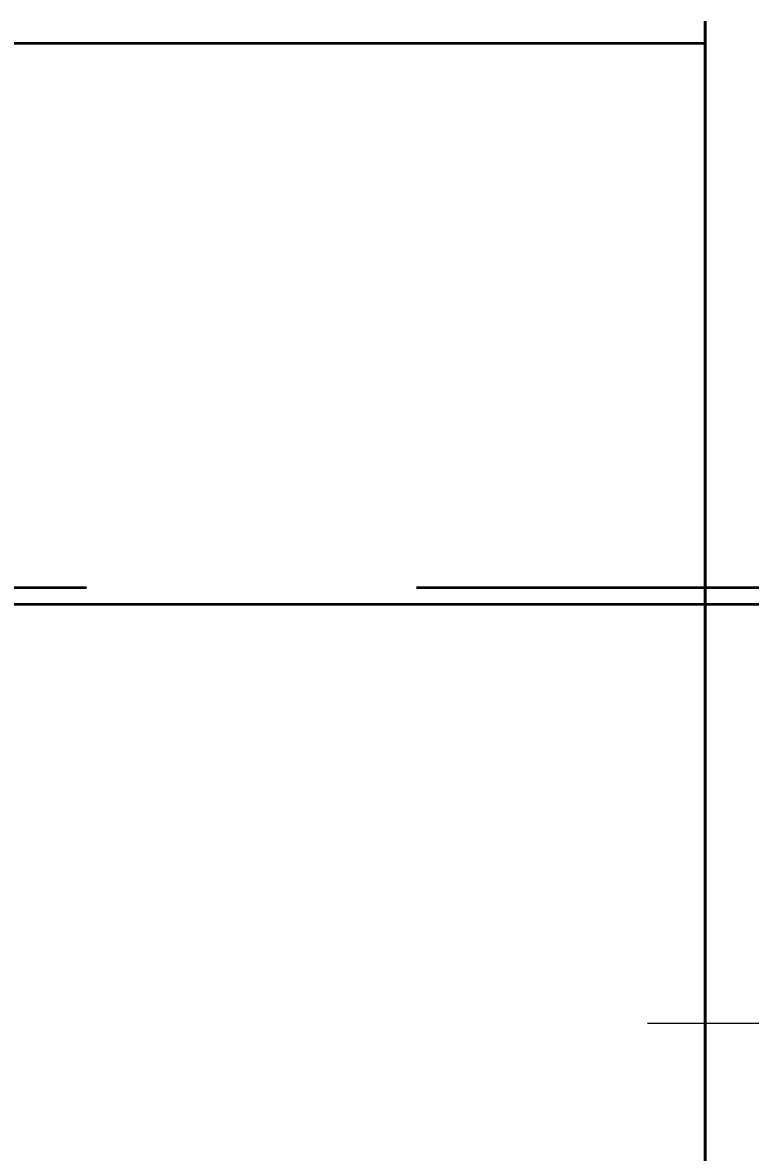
# Model space of a CAD drawing. Header units: millimetres. Extents: x 0 to 2382, y 0 to 420.
# Drawn here: x 139.597 to 141.803, y 229.318 to 232.743 of the extents above; entities that cross this region are included whole.
import ezdxf

# ---------------------------------------------------------------- set-up
doc = ezdxf.new("R2010")
doc.units = ezdxf.units.MM
doc.linetypes.add('IRAM-E-TRAZOS', pattern=[5, 4, -1])
doc.linetypes.add('IRAM-F-TRAZO-PUNTO', pattern=[20, 15, -2, 1, -2])
for name, color, linetype, lineweight in [('02-OCULTA', 4, 'IRAM-E-TRAZOS', 35), ('03-EJE', 1, 'IRAM-F-TRAZO-PUNTO', 18), ('04-COTA', 3, 'CONTINUOUS', 18)]:
    doc.layers.add(name, color=color, linetype=linetype, lineweight=lineweight)
doc.styles.add('ISO3098', font='isocpeur.ttf')
doc.dimstyles.new('FLAMA-IRAM', dxfattribs={"dimtxt": 3.5, "dimasz": 3.5, "dimexe": 2, "dimexo": 1.5, "dimgap": 1, "dimtad": 1, "dimdec": 1, "dimtxsty": 'ISO3098', "dimblk": 'IRAM_FLECHA', "dimblk1": 'IRAM_FLECHA', "dimblk2": 'IRAM_FLECHA', "dimcen": 2.5, "dimclrd": 256, "dimclre": 256, "dimclrt": 256, "dimazin": 3, "dimtfac": 1, "dimtmove": 0, "dimatfit": 3, "dimlwd": 18, "dimlwe": 18})

# ---------------------------------------------------------------- blocks, each defined once
blk = doc.blocks.new('IRAM_FLECHA')
blk.add_solid([(0, 0), (-1, 0.125), (-1, -0.125)])

msp = doc.modelspace()

# ---------------------------------------------------------------- linework, layer by layer
at = {"layer": '02-OCULTA'}
for p, q in [((141.6659, 232.6794), (138.7909, 232.6794)), ((144.7909, 231.0294), (138.7909, 231.0294)), ((138.3909, 230.9794), (185.1909, 230.9794))]:
    msp.add_line(p, q, dxfattribs=at)
for points in [[(141.6659, 229.2754), (141.6659, 229.3374), (141.6659, 229.3994), (141.6659, 229.4614), (141.6659, 229.5234), (141.6659, 229.5854), (141.6659, 229.6474), (141.6659, 229.7094), (141.6659, 229.7714), (141.6659, 229.8334), (141.6659, 229.8954), (141.6659, 229.9574), (141.6659, 230.0194), (141.6659, 230.0814), (141.6659, 230.1434), (141.6659, 230.2054), (141.6659, 230.2674), (141.6659, 230.3294), (141.6659, 230.3914), (141.6659, 230.4534), (141.6659, 230.5154), (141.6659, 230.5774), (141.6659, 230.6394), (141.6659, 230.7014), (141.6659, 230.7634), (141.6659, 230.8254), (141.6659, 230.8874), (141.6659, 230.9494), (141.6659, 231.0114), (141.6659, 231.0734), (141.6659, 231.1354), (141.6659, 231.1974), (141.6659, 231.2594), (141.6659, 231.3214), (141.6659, 231.3834), (141.6659, 231.4454), (141.6659, 231.5074), (141.6659, 231.5694), (141.6659, 231.6314), (141.6659, 231.6934), (141.6659, 231.7554), (141.6659, 231.8174), (141.6659, 231.8794), (141.6659, 231.9414), (141.6659, 232.0034), (141.6659, 232.0654), (141.6659, 232.1274), (141.6659, 232.1894), (141.6659, 232.2514), (141.6659, 232.3134), (141.6659, 232.3754), (141.6659, 232.4374), (141.6659, 232.4994), (141.6659, 232.5614), (141.6659, 232.6234), (141.6659, 232.6854), (141.6659, 232.7474)], [(141.6659, 232.7474), (141.6659, 232.6854), (141.6659, 232.6234), (141.6659, 232.5614), (141.6659, 232.4994), (141.6659, 232.4374), (141.6659, 232.3754), (141.6659, 232.3134), (141.6659, 232.2514), (141.6659, 232.1894), (141.6659, 232.1274), (141.6659, 232.0654), (141.6659, 232.0034), (141.6659, 231.9414), (141.6659, 231.8794), (141.6659, 231.8174), (141.6659, 231.7554), (141.6659, 231.6934), (141.6659, 231.6314), (141.6659, 231.5694), (141.6659, 231.5074), (141.6659, 231.4454), (141.6659, 231.3834), (141.6659, 231.3214), (141.6659, 231.2594), (141.6659, 231.1974), (141.6659, 231.1354), (141.6659, 231.0734), (141.6659, 231.0114), (141.6659, 230.9494), (141.6659, 230.8874), (141.6659, 230.8254), (141.6659, 230.7634), (141.6659, 230.7014), (141.6659, 230.6394), (141.6659, 230.5774), (141.6659, 230.5154), (141.6659, 230.4534), (141.6659, 230.3914), (141.6659, 230.3294), (141.6659, 230.2674), (141.6659, 230.2054), (141.6659, 230.1434), (141.6659, 230.0814), (141.6659, 230.0194), (141.6659, 229.9574), (141.6659, 229.8954), (141.6659, 229.8334), (141.6659, 229.7714), (141.6659, 229.7094), (141.6659, 229.6474), (141.6659, 229.5854), (141.6659, 229.5234), (141.6659, 229.4614), (141.6659, 229.3994), (141.6659, 229.3374), (141.6659, 229.2754)], [(141.6659, 229.3067), (141.6659, 229.357), (141.6659, 229.4073), (141.6659, 229.4577), (141.6659, 229.508), (141.6659, 229.5584), (141.6659, 229.6087), (141.6659, 229.659), (141.6659, 229.7094), (141.6659, 229.7597), (141.6659, 229.81), (141.6659, 229.8604), (141.6659, 229.9107), (141.6659, 229.9611), (141.6659, 230.0114), (141.6659, 230.0617), (141.6659, 230.1121), (141.6659, 230.1624), (141.6659, 230.2128), (141.6659, 230.2631), (141.6659, 230.3134), (141.6659, 230.3638), (141.6659, 230.4141), (141.6659, 230.4645), (141.6659, 230.5148), (141.6659, 230.5651), (141.6659, 230.6155), (141.6659, 230.6658), (141.6659, 230.7161), (141.6659, 230.7665), (141.6659, 230.8168), (141.6659, 230.8672), (141.6659, 230.9175), (141.6659, 230.9678), (141.6659, 231.0182), (141.6659, 231.0685), (141.6659, 231.1189), (141.6659, 231.1692), (141.6659, 231.2195), (141.6659, 231.2699), (141.6659, 231.3202), (141.6659, 231.3706), (141.6659, 231.4209), (141.6659, 231.4712), (141.6659, 231.5216), (141.6659, 231.5719), (141.6659, 231.6222), (141.6659, 231.6726), (141.6659, 231.7229), (141.6659, 231.7733), (141.6659, 231.8236), (141.6659, 231.8739), (141.6659, 231.9243), (141.6659, 231.9746), (141.6659, 232.025), (141.6659, 232.0753), (141.6659, 232.1256), (141.6659, 232.176), (141.6659, 232.2263), (141.6659, 232.2767), (141.6659, 232.327), (141.6659, 232.3773), (141.6659, 232.4277), (141.6659, 232.478), (141.6659, 232.5284), (141.6659, 232.5787), (141.6659, 232.629), (141.6659, 232.6794)], [(141.6659, 232.6794), (141.6659, 232.629), (141.6659, 232.5787), (141.6659, 232.5284), (141.6659, 232.478), (141.6659, 232.4277), (141.6659, 232.3773), (141.6659, 232.327), (141.6659, 232.2767), (141.6659, 232.2263), (141.6659, 232.176), (141.6659, 232.1256), (141.6659, 232.0753), (141.6659, 232.025), (141.6659, 231.9746), (141.6659, 231.9243), (141.6659, 231.8739), (141.6659, 231.8236), (141.6659, 231.7733), (141.6659, 231.7229), (141.6659, 231.6726), (141.6659, 231.6222), (141.6659, 231.5719), (141.6659, 231.5216), (141.6659, 231.4712), (141.6659, 231.4209), (141.6659, 231.3706), (141.6659, 231.3202), (141.6659, 231.2699), (141.6659, 231.2195), (141.6659, 231.1692), (141.6659, 231.1189), (141.6659, 231.0685), (141.6659, 231.0182), (141.6659, 230.9678), (141.6659, 230.9175), (141.6659, 230.8672), (141.6659, 230.8168), (141.6659, 230.7665), (141.6659, 230.7161), (141.6659, 230.6658), (141.6659, 230.6155), (141.6659, 230.5651), (141.6659, 230.5148), (141.6659, 230.4645), (141.6659, 230.4141), (141.6659, 230.3638), (141.6659, 230.3134), (141.6659, 230.2631), (141.6659, 230.2128), (141.6659, 230.1624), (141.6659, 230.1121), (141.6659, 230.0617), (141.6659, 230.0114), (141.6659, 229.9611), (141.6659, 229.9107), (141.6659, 229.8604), (141.6659, 229.81), (141.6659, 229.7597), (141.6659, 229.7094), (141.6659, 229.659), (141.6659, 229.6087), (141.6659, 229.5584), (141.6659, 229.508), (141.6659, 229.4577), (141.6659, 229.4073), (141.6659, 229.357), (141.6659, 229.3067)]]:
    msp.add_lwpolyline(points, dxfattribs=at)
at = {"layer": '03-EJE'}
msp.add_line((141.4909, 229.7094), (182.0909, 229.7094), dxfattribs=at)

# ---------------------------------------------------------------- dimensions: what is measured, and where the dimension line sits
at = {"layer": '04-COTA'}
msp.add_linear_dim(base=(126.3909, 212.2094), p1=(145.7909, 212.2094), p2=(158.7909, 303.5963), angle=90, dimstyle='FLAMA-IRAM', override={"dimlfac": 10}, dxfattribs=at).render()

doc.saveas('drawing.dxf')
